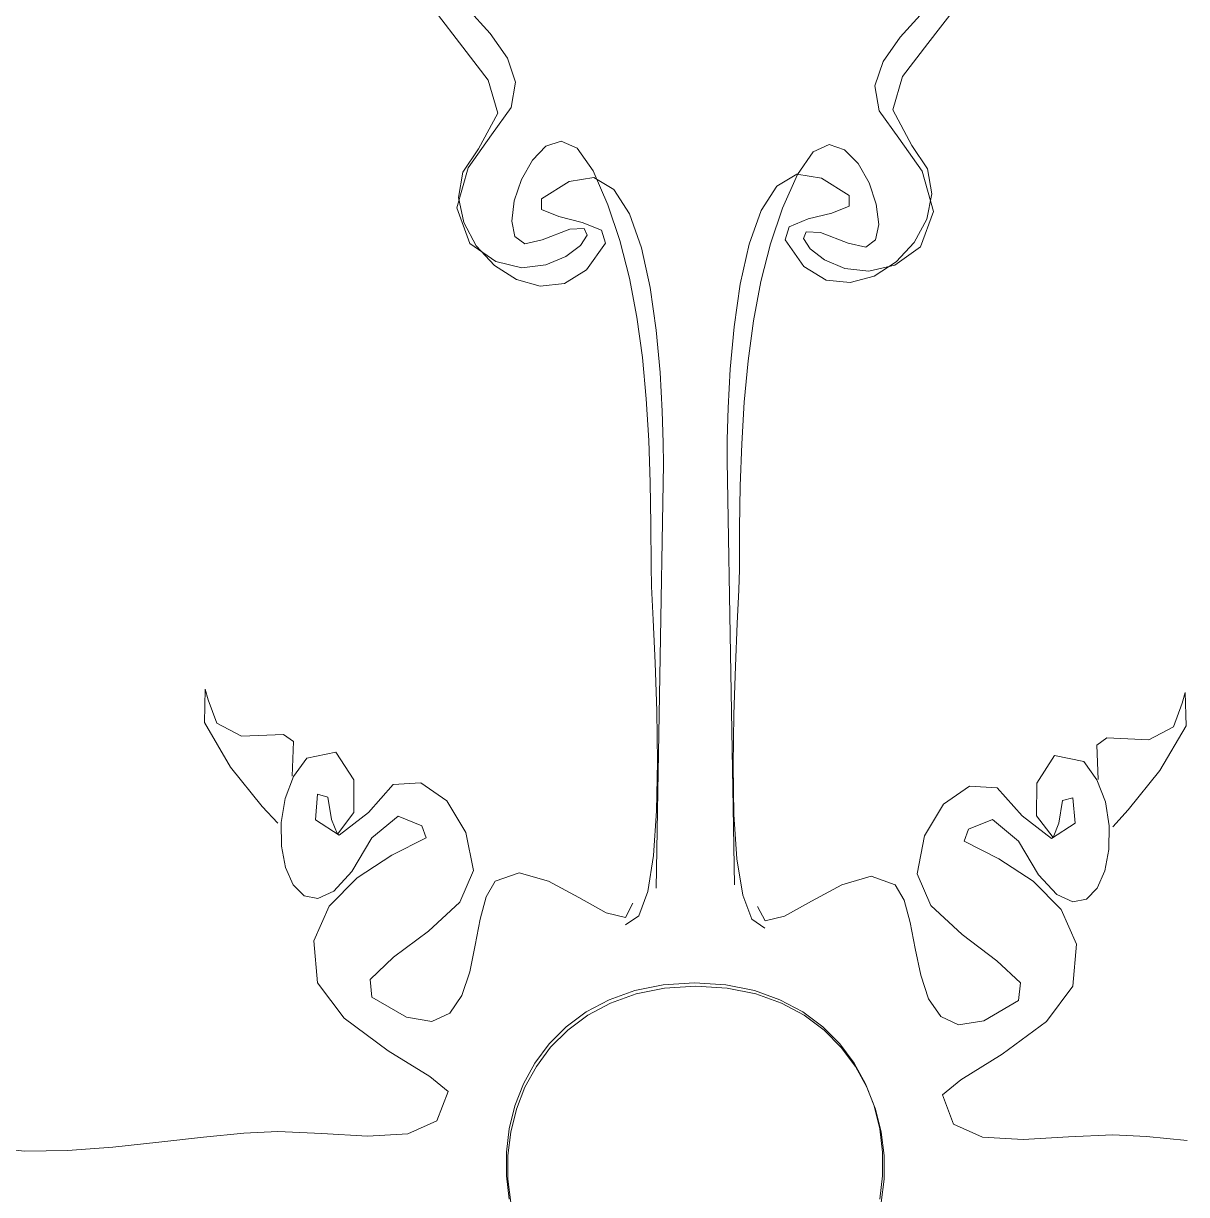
# Model space of a CAD drawing. Header units: centimetres. Extents: x -377343 to 693706, y 194584 to 813780.
# Drawn here: x 181922.4 to 181948.42, y 498829.31 to 498855.51 of the extents above; entities that cross this region are included whole.
import ezdxf

# ---------------------------------------------------------------- set-up
doc = ezdxf.new("R2010")
doc.units = ezdxf.units.CM
doc.layers.add('PIPA', color=11, linetype='Continuous')
doc.layers.add('TEXT', color=7, linetype='Continuous')

msp = doc.modelspace()

# ---------------------------------------------------------------- linework, layer by layer
at = {"layer": 'PIPA', "lineweight": 35, "extrusion": (0, 0.816497, 0.57735), "elevation": 193451.324}
msp.add_lwpolyline([(-421704.212, -325591.681), (-159560.265, -63447.734), (377343.333, -600351.331), (-158232.47, -1135927.133), (-693706.405, -600453.199), (-454216.825, -360963.619)], dxfattribs=at)
at = {"layer": 'TEXT', "color": 2, "linetype": 'Continuous', "lineweight": 13}
for p, q in [((181932.225, 498854.982), (181931.606, 498855.783)), ((181932.225, 498854.982), (181931.606, 498855.783)), ((181932.321, 498855.854), (181932.84, 498855.281)), ((181932.321, 498855.854), (181932.84, 498855.281)), ((181942.532, 498855.777), (181942.014, 498855.205)), ((181942.532, 498855.777), (181942.014, 498855.205)), ((181942.628, 498855.058), (181943.248, 498855.859)), ((181942.628, 498855.058), (181943.248, 498855.859)), ((181932.84, 498855.281), (181933.225, 498854.736)), ((181932.84, 498855.281), (181933.225, 498854.736)), ((181942.014, 498855.205), (181941.629, 498854.66)), ((181942.014, 498855.205), (181941.629, 498854.66)), ((181932.792, 498854.242), (181932.225, 498854.982)), ((181932.792, 498854.242), (181932.225, 498854.982)), ((181942.062, 498854.319), (181942.628, 498855.058)), ((181942.062, 498854.319), (181942.628, 498855.058)), ((181933.225, 498854.736), (181933.406, 498854.193)), ((181933.225, 498854.736), (181933.406, 498854.193)), ((181941.629, 498854.66), (181941.448, 498854.117)), ((181941.629, 498854.66), (181941.448, 498854.117)), ((181933.008, 498853.502), (181932.792, 498854.242)), ((181933.008, 498853.502), (181932.792, 498854.242)), ((181933.406, 498854.193), (181933.311, 498853.63)), ((181933.406, 498854.193), (181933.311, 498853.63)), ((181941.448, 498854.117), (181941.542, 498853.553)), ((181941.448, 498854.117), (181941.542, 498853.553)), ((181941.846, 498853.579), (181942.062, 498854.319)), ((181941.846, 498853.579), (181942.062, 498854.319)), ((181933.311, 498853.63), (181932.87, 498853.021)), ((181933.311, 498853.63), (181932.87, 498853.021)), ((181942.275, 498852.778), (181941.846, 498853.579)), ((181942.275, 498852.778), (181941.846, 498853.579)), ((181932.579, 498852.702), (181933.008, 498853.502)), ((181932.579, 498852.702), (181933.008, 498853.502)), ((181941.542, 498853.553), (181941.984, 498852.945)), ((181941.542, 498853.553), (181941.984, 498852.945)), ((181932.87, 498853.021), (181932.348, 498852.283)), ((181932.87, 498853.021), (181932.348, 498852.283)), ((181934.088, 498852.762), (181934.431, 498852.875)), ((181934.088, 498852.762), (181934.431, 498852.875)), ((181934.431, 498852.875), (181934.789, 498852.717)), ((181934.431, 498852.875), (181934.789, 498852.717)), ((181940.423, 498852.799), (181940.065, 498852.641)), ((181940.423, 498852.799), (181940.065, 498852.641)), ((181940.766, 498852.685), (181940.423, 498852.799)), ((181940.766, 498852.685), (181940.423, 498852.799)), ((181941.984, 498852.945), (181942.506, 498852.206)), ((181941.984, 498852.945), (181942.506, 498852.206)), ((181932.231, 498852.181), (181932.579, 498852.702)), ((181932.231, 498852.181), (181932.579, 498852.702)), ((181933.783, 498852.451), (181934.088, 498852.762)), ((181933.783, 498852.451), (181934.088, 498852.762)), ((181934.789, 498852.717), (181935.14, 498852.211)), ((181934.789, 498852.717), (181935.14, 498852.211)), ((181940.065, 498852.641), (181939.713, 498852.134)), ((181940.065, 498852.641), (181939.713, 498852.134)), ((181941.07, 498852.374), (181940.766, 498852.685)), ((181941.07, 498852.374), (181940.766, 498852.685)), ((181942.622, 498852.257), (181942.275, 498852.778)), ((181942.622, 498852.257), (181942.275, 498852.778)), ((181932.348, 498852.283), (181932.095, 498851.382)), ((181932.348, 498852.283), (181932.095, 498851.382)), ((181933.539, 498852.018), (181933.783, 498852.451)), ((181933.539, 498852.018), (181933.783, 498852.451)), ((181941.315, 498851.942), (181941.07, 498852.374)), ((181941.315, 498851.942), (181941.07, 498852.374)), ((181932.134, 498851.619), (181932.231, 498852.181)), ((181932.134, 498851.619), (181932.231, 498852.181)), ((181933.377, 498851.539), (181933.539, 498852.018)), ((181933.377, 498851.539), (181933.539, 498852.018)), ((181935.157, 498852.062), (181934.606, 498851.972)), ((181935.157, 498852.062), (181934.606, 498851.972)), ((181935.14, 498852.211), (181935.472, 498851.455)), ((181935.14, 498852.211), (181935.472, 498851.455)), ((181935.603, 498851.797), (181935.157, 498852.062)), ((181935.603, 498851.797), (181935.157, 498852.062)), ((181939.251, 498851.873), (181939.697, 498852.138)), ((181939.251, 498851.873), (181939.697, 498852.138)), ((181939.713, 498852.134), (181939.382, 498851.379)), ((181939.713, 498852.134), (181939.382, 498851.379)), ((181939.697, 498852.138), (181940.248, 498852.048)), ((181939.697, 498852.138), (181940.248, 498852.048)), ((181940.248, 498852.048), (181940.869, 498851.659)), ((181940.248, 498852.048), (181940.869, 498851.659)), ((181942.506, 498852.206), (181942.758, 498851.305)), ((181942.506, 498852.206), (181942.758, 498851.305)), ((181942.719, 498851.695), (181942.622, 498852.257)), ((181942.719, 498851.695), (181942.622, 498852.257)), ((181934.606, 498851.972), (181933.984, 498851.583)), ((181934.606, 498851.972), (181933.984, 498851.583)), ((181935.955, 498851.25), (181935.603, 498851.797)), ((181935.955, 498851.25), (181935.603, 498851.797)), ((181938.899, 498851.326), (181939.251, 498851.873)), ((181938.899, 498851.326), (181939.251, 498851.873)), ((181941.476, 498851.463), (181941.315, 498851.942)), ((181941.476, 498851.463), (181941.315, 498851.942)), ((181932.247, 498851.056), (181932.134, 498851.619)), ((181932.247, 498851.056), (181932.134, 498851.619)), ((181933.321, 498851.09), (181933.377, 498851.539)), ((181933.321, 498851.09), (181933.377, 498851.539)), ((181933.984, 498851.583), (181933.987, 498851.345)), ((181933.984, 498851.583), (181933.987, 498851.345)), ((181940.869, 498851.659), (181940.867, 498851.421)), ((181940.869, 498851.659), (181940.867, 498851.421)), ((181942.607, 498851.133), (181942.719, 498851.695)), ((181942.607, 498851.133), (181942.719, 498851.695)), ((181932.095, 498851.382), (181932.384, 498850.589)), ((181932.095, 498851.382), (181932.384, 498850.589)), ((181933.987, 498851.345), (181934.373, 498851.192)), ((181933.987, 498851.345), (181934.373, 498851.192)), ((181935.472, 498851.455), (181935.742, 498850.653)), ((181935.472, 498851.455), (181935.742, 498850.653)), ((181936.223, 498850.493), (181935.955, 498851.25)), ((181936.223, 498850.493), (181935.955, 498851.25)), ((181938.63, 498850.57), (181938.899, 498851.326)), ((181938.63, 498850.57), (181938.899, 498851.326)), ((181939.382, 498851.379), (181939.112, 498850.577)), ((181939.382, 498851.379), (181939.112, 498850.577)), ((181940.481, 498851.268), (181939.954, 498851.136)), ((181940.481, 498851.268), (181939.954, 498851.136)), ((181940.867, 498851.421), (181940.481, 498851.268)), ((181940.867, 498851.421), (181940.481, 498851.268)), ((181941.533, 498851.013), (181941.476, 498851.463)), ((181941.533, 498851.013), (181941.476, 498851.463)), ((181942.758, 498851.305), (181942.47, 498850.513)), ((181942.758, 498851.305), (181942.47, 498850.513)), ((181932.527, 498850.535), (181932.247, 498851.056)), ((181932.527, 498850.535), (181932.247, 498851.056)), ((181933.392, 498850.745), (181933.321, 498851.09)), ((181933.392, 498850.745), (181933.321, 498851.09)), ((181934.373, 498851.192), (181934.9, 498851.059)), ((181934.373, 498851.192), (181934.9, 498851.059)), ((181934.9, 498851.059), (181935.328, 498850.882)), ((181934.9, 498851.059), (181935.328, 498850.882)), ((181939.526, 498850.958), (181939.437, 498850.67)), ((181939.526, 498850.958), (181939.437, 498850.67)), ((181939.954, 498851.136), (181939.526, 498850.958)), ((181939.954, 498851.136), (181939.526, 498850.958)), ((181941.462, 498850.668), (181941.533, 498851.013)), ((181941.462, 498850.668), (181941.533, 498851.013)), ((181942.327, 498850.612), (181942.607, 498851.133)), ((181942.327, 498850.612), (181942.607, 498851.133)), ((181933.612, 498850.58), (181933.392, 498850.745)), ((181933.612, 498850.58), (181933.392, 498850.745)), ((181934.625, 498850.91), (181934.005, 498850.67)), ((181934.625, 498850.91), (181934.005, 498850.67)), ((181934.945, 498850.922), (181934.625, 498850.91)), ((181934.945, 498850.922), (181934.625, 498850.91)), ((181934.857, 498850.543), (181935.008, 498850.775)), ((181934.857, 498850.543), (181935.008, 498850.775)), ((181935.008, 498850.775), (181934.945, 498850.922)), ((181935.008, 498850.775), (181934.945, 498850.922)), ((181935.328, 498850.882), (181935.416, 498850.594)), ((181935.328, 498850.882), (181935.416, 498850.594)), ((181939.846, 498850.699), (181939.909, 498850.845)), ((181939.846, 498850.699), (181939.909, 498850.845)), ((181939.997, 498850.467), (181939.846, 498850.699)), ((181939.997, 498850.467), (181939.846, 498850.699)), ((181939.909, 498850.845), (181940.229, 498850.834)), ((181939.909, 498850.845), (181940.229, 498850.834)), ((181940.229, 498850.834), (181940.849, 498850.594)), ((181940.229, 498850.834), (181940.849, 498850.594)), ((181932.384, 498850.589), (181932.965, 498850.181)), ((181932.384, 498850.589), (181932.965, 498850.181)), ((181932.933, 498850.097), (181932.527, 498850.535)), ((181932.933, 498850.097), (181932.527, 498850.535)), ((181934.005, 498850.67), (181933.612, 498850.58)), ((181934.005, 498850.67), (181933.612, 498850.58)), ((181934.535, 498850.296), (181934.857, 498850.543)), ((181934.535, 498850.296), (181934.857, 498850.543)), ((181935.416, 498850.594), (181934.998, 498849.998)), ((181935.416, 498850.594), (181934.998, 498849.998)), ((181935.742, 498850.653), (181935.957, 498849.811)), ((181935.742, 498850.653), (181935.957, 498849.811)), ((181936.42, 498849.601), (181936.223, 498850.493)), ((181936.42, 498849.601), (181936.223, 498850.493)), ((181938.434, 498849.677), (181938.63, 498850.57)), ((181938.434, 498849.677), (181938.63, 498850.57)), ((181939.112, 498850.577), (181938.897, 498849.735)), ((181939.112, 498850.577), (181938.897, 498849.735)), ((181939.437, 498850.67), (181939.856, 498850.075)), ((181939.437, 498850.67), (181939.856, 498850.075)), ((181940.319, 498850.22), (181939.997, 498850.467)), ((181940.319, 498850.22), (181939.997, 498850.467)), ((181940.849, 498850.594), (181941.241, 498850.503)), ((181940.849, 498850.594), (181941.241, 498850.503)), ((181941.241, 498850.503), (181941.462, 498850.668)), ((181941.241, 498850.503), (181941.462, 498850.668)), ((181942.47, 498850.513), (181941.889, 498850.104)), ((181942.47, 498850.513), (181941.889, 498850.104)), ((181941.92, 498850.174), (181942.327, 498850.612)), ((181941.92, 498850.174), (181942.327, 498850.612)), ((181932.965, 498850.181), (181933.546, 498850.043)), ((181932.965, 498850.181), (181933.546, 498850.043)), ((181934.083, 498850.106), (181934.535, 498850.296)), ((181934.083, 498850.106), (181934.535, 498850.296)), ((181940.771, 498850.029), (181940.319, 498850.22)), ((181940.771, 498850.029), (181940.319, 498850.22)), ((181941.429, 498849.859), (181941.92, 498850.174)), ((181941.429, 498849.859), (181941.92, 498850.174)), ((181933.425, 498849.783), (181932.933, 498850.097)), ((181933.425, 498849.783), (181932.933, 498850.097)), ((181933.546, 498850.043), (181934.083, 498850.106)), ((181933.546, 498850.043), (181934.083, 498850.106)), ((181934.998, 498849.998), (181934.499, 498849.692)), ((181934.998, 498849.998), (181934.499, 498849.692)), ((181939.856, 498850.075), (181940.355, 498849.769)), ((181939.856, 498850.075), (181940.355, 498849.769)), ((181941.308, 498849.967), (181940.771, 498850.029)), ((181941.308, 498849.967), (181940.771, 498850.029)), ((181941.889, 498850.104), (181941.308, 498849.967)), ((181941.889, 498850.104), (181941.308, 498849.967)), ((181933.961, 498849.634), (181933.425, 498849.783)), ((181933.961, 498849.634), (181933.425, 498849.783)), ((181934.499, 498849.692), (181933.961, 498849.634)), ((181934.499, 498849.692), (181933.961, 498849.634)), ((181935.957, 498849.811), (181936.122, 498848.936)), ((181935.957, 498849.811), (181936.122, 498848.936)), ((181938.298, 498848.721), (181938.434, 498849.677)), ((181938.298, 498848.721), (181938.434, 498849.677)), ((181938.897, 498849.735), (181938.731, 498848.86)), ((181938.897, 498849.735), (181938.731, 498848.86)), ((181940.355, 498849.769), (181940.893, 498849.711)), ((181940.355, 498849.769), (181940.893, 498849.711)), ((181940.893, 498849.711), (181941.429, 498849.859)), ((181940.893, 498849.711), (181941.429, 498849.859)), ((181936.555, 498848.645), (181936.42, 498849.601)), ((181936.555, 498848.645), (181936.42, 498849.601)), ((181936.122, 498848.936), (181936.245, 498848.035)), ((181936.122, 498848.936), (181936.245, 498848.035)), ((181938.731, 498848.86), (181938.609, 498847.959)), ((181938.731, 498848.86), (181938.609, 498847.959)), ((181936.641, 498847.699), (181936.555, 498848.645)), ((181936.641, 498847.699), (181936.555, 498848.645)), ((181938.212, 498847.775), (181938.298, 498848.721)), ((181938.212, 498847.775), (181938.298, 498848.721)), ((181936.245, 498848.035), (181936.331, 498847.114)), ((181936.245, 498848.035), (181936.331, 498847.114)), ((181938.609, 498847.959), (181938.523, 498847.038)), ((181938.609, 498847.959), (181938.523, 498847.038)), ((181936.689, 498846.835), (181936.641, 498847.699)), ((181936.689, 498846.835), (181936.641, 498847.699)), ((181938.165, 498846.911), (181938.212, 498847.775)), ((181938.165, 498846.911), (181938.212, 498847.775)), ((181936.331, 498847.114), (181936.387, 498846.181)), ((181936.331, 498847.114), (181936.387, 498846.181)), ((181938.523, 498847.038), (181938.467, 498846.105)), ((181938.523, 498847.038), (181938.467, 498846.105)), ((181936.709, 498846.127), (181936.689, 498846.835)), ((181936.709, 498846.127), (181936.689, 498846.835)), ((181938.144, 498846.204), (181938.165, 498846.911)), ((181938.144, 498846.204), (181938.165, 498846.911)), ((181936.387, 498846.181), (181936.419, 498845.242)), ((181936.387, 498846.181), (181936.419, 498845.242)), ((181936.714, 498845.648), (181936.709, 498846.127)), ((181936.714, 498845.648), (181936.709, 498846.127)), ((181938.14, 498845.725), (181938.144, 498846.204)), ((181938.14, 498845.725), (181938.144, 498846.204)), ((181938.467, 498846.105), (181938.434, 498845.166)), ((181938.467, 498846.105), (181938.434, 498845.166)), ((181938.302, 498836.239), (181938.14, 498845.725)), ((181938.302, 498836.239), (181938.14, 498845.725)), ((181936.552, 498836.162), (181936.714, 498845.648)), ((181936.552, 498836.162), (181936.714, 498845.648)), ((181936.419, 498845.242), (181936.434, 498844.304)), ((181936.419, 498845.242), (181936.434, 498844.304)), ((181938.434, 498845.166), (181938.42, 498844.227)), ((181938.434, 498845.166), (181938.42, 498844.227)), ((181936.434, 498844.304), (181936.438, 498843.373)), ((181936.434, 498844.304), (181936.438, 498843.373)), ((181938.42, 498844.227), (181938.416, 498843.297)), ((181938.42, 498844.227), (181938.416, 498843.297)), ((181936.438, 498843.373), (181936.452, 498842.912)), ((181936.438, 498843.373), (181936.452, 498842.912)), ((181938.416, 498843.297), (181938.402, 498842.836)), ((181938.416, 498843.297), (181938.402, 498842.836)), ((181936.452, 498842.912), (181936.487, 498842.165)), ((181936.452, 498842.912), (181936.487, 498842.165)), ((181938.402, 498842.836), (181938.366, 498842.089)), ((181938.402, 498842.836), (181938.366, 498842.089)), ((181936.487, 498842.165), (181936.529, 498841.21)), ((181936.487, 498842.165), (181936.529, 498841.21)), ((181938.366, 498842.089), (181938.324, 498841.134)), ((181938.366, 498842.089), (181938.324, 498841.134)), ((181936.529, 498841.21), (181936.565, 498840.128)), ((181936.529, 498841.21), (181936.565, 498840.128)), ((181938.324, 498841.134), (181938.289, 498840.051)), ((181938.324, 498841.134), (181938.289, 498840.051)), ((181926.445, 498839.874), (181926.465, 498840.617)), ((181926.445, 498839.874), (181926.465, 498840.617)), ((181926.465, 498840.617), (181926.531, 498840.379)), ((181926.465, 498840.617), (181926.531, 498840.379)), ((181948.389, 498840.54), (181948.323, 498840.303)), ((181948.389, 498840.54), (181948.323, 498840.303)), ((181948.409, 498839.798), (181948.389, 498840.54)), ((181948.409, 498839.798), (181948.389, 498840.54)), ((181926.531, 498840.379), (181926.723, 498839.854)), ((181926.531, 498840.379), (181926.723, 498839.854)), ((181948.323, 498840.303), (181948.13, 498839.778)), ((181948.323, 498840.303), (181948.13, 498839.778)), ((181936.565, 498840.128), (181936.579, 498838.995)), ((181936.565, 498840.128), (181936.579, 498838.995)), ((181938.289, 498840.051), (181938.274, 498838.919)), ((181938.289, 498840.051), (181938.274, 498838.919)), ((181927.033, 498838.874), (181926.445, 498839.874)), ((181927.033, 498838.874), (181926.445, 498839.874)), ((181926.723, 498839.854), (181927.276, 498839.563)), ((181926.723, 498839.854), (181927.276, 498839.563)), ((181948.13, 498839.778), (181947.578, 498839.486)), ((181948.13, 498839.778), (181947.578, 498839.486)), ((181947.821, 498838.797), (181948.409, 498839.798)), ((181947.821, 498838.797), (181948.409, 498839.798)), ((181927.276, 498839.563), (181928.219, 498839.602)), ((181927.276, 498839.563), (181928.219, 498839.602)), ((181928.219, 498839.602), (181928.441, 498839.443)), ((181928.219, 498839.602), (181928.441, 498839.443)), ((181928.441, 498839.443), (181928.411, 498838.671)), ((181928.441, 498839.443), (181928.411, 498838.671)), ((181946.635, 498839.525), (181946.413, 498839.366)), ((181946.635, 498839.525), (181946.413, 498839.366)), ((181947.578, 498839.486), (181946.635, 498839.525)), ((181947.578, 498839.486), (181946.635, 498839.525)), ((181928.735, 498839.076), (181929.387, 498839.211)), ((181928.735, 498839.076), (181929.387, 498839.211)), ((181929.387, 498839.211), (181929.786, 498838.59)), ((181929.387, 498839.211), (181929.786, 498838.59)), ((181946.413, 498839.366), (181946.443, 498838.594)), ((181946.413, 498839.366), (181946.443, 498838.594)), ((181928.438, 498838.666), (181928.735, 498839.076)), ((181928.438, 498838.666), (181928.735, 498839.076)), ((181936.579, 498838.995), (181936.56, 498837.892)), ((181936.579, 498838.995), (181936.56, 498837.892)), ((181938.274, 498838.919), (181938.294, 498837.816)), ((181938.274, 498838.919), (181938.294, 498837.816)), ((181945.467, 498839.135), (181945.068, 498838.513)), ((181945.467, 498839.135), (181945.068, 498838.513)), ((181946.119, 498839), (181945.467, 498839.135)), ((181946.119, 498839), (181945.467, 498839.135)), ((181946.415, 498838.589), (181946.119, 498839)), ((181946.415, 498838.589), (181946.119, 498839)), ((181927.742, 498837.994), (181927.033, 498838.874)), ((181927.742, 498837.994), (181927.033, 498838.874)), ((181928.251, 498838.171), (181928.438, 498838.666)), ((181928.251, 498838.171), (181928.438, 498838.666)), ((181947.112, 498837.918), (181947.821, 498838.797)), ((181947.112, 498837.918), (181947.821, 498838.797)), ((181929.786, 498838.59), (181929.789, 498837.86)), ((181929.786, 498838.59), (181929.789, 498837.86)), ((181930.114, 498837.86), (181930.669, 498838.488)), ((181930.114, 498837.86), (181930.669, 498838.488)), ((181930.669, 498838.488), (181931.291, 498838.524)), ((181930.669, 498838.488), (181931.291, 498838.524)), ((181931.291, 498838.524), (181931.871, 498838.117)), ((181931.291, 498838.524), (181931.871, 498838.117)), ((181943.562, 498838.448), (181942.983, 498838.041)), ((181943.562, 498838.448), (181942.983, 498838.041)), ((181944.184, 498838.412), (181943.562, 498838.448)), ((181944.184, 498838.412), (181943.562, 498838.448)), ((181944.74, 498837.784), (181944.184, 498838.412)), ((181944.74, 498837.784), (181944.184, 498838.412)), ((181945.068, 498838.513), (181945.065, 498837.784)), ((181945.068, 498838.513), (181945.065, 498837.784)), ((181946.603, 498838.094), (181946.415, 498838.589)), ((181946.603, 498838.094), (181946.415, 498838.589)), ((181928.164, 498837.637), (181928.251, 498838.171)), ((181928.164, 498837.637), (181928.251, 498838.171)), ((181928.978, 498838.265), (181928.93, 498837.692)), ((181928.978, 498838.265), (181928.93, 498837.692)), ((181929.208, 498838.202), (181928.978, 498838.265)), ((181929.208, 498838.202), (181928.978, 498838.265)), ((181929.293, 498837.698), (181929.208, 498838.202)), ((181929.293, 498837.698), (181929.208, 498838.202)), ((181931.871, 498838.117), (181932.298, 498837.414)), ((181931.871, 498838.117), (181932.298, 498837.414)), ((181945.561, 498837.622), (181945.646, 498838.126)), ((181945.561, 498837.622), (181945.646, 498838.126)), ((181945.646, 498838.126), (181945.875, 498838.189)), ((181945.646, 498838.126), (181945.875, 498838.189)), ((181945.875, 498838.189), (181945.923, 498837.616)), ((181945.875, 498838.189), (181945.923, 498837.616)), ((181928.087, 498837.617), (181927.742, 498837.994)), ((181928.087, 498837.617), (181927.742, 498837.994)), ((181929.789, 498837.86), (181929.423, 498837.376)), ((181929.789, 498837.86), (181929.423, 498837.376)), ((181929.459, 498837.353), (181930.114, 498837.86)), ((181929.459, 498837.353), (181930.114, 498837.86)), ((181936.56, 498837.892), (181936.493, 498836.897)), ((181936.56, 498837.892), (181936.493, 498836.897)), ((181942.983, 498838.041), (181942.556, 498837.337)), ((181942.983, 498838.041), (181942.556, 498837.337)), ((181946.69, 498837.56), (181946.603, 498838.094)), ((181946.69, 498837.56), (181946.603, 498838.094)), ((181946.767, 498837.54), (181947.112, 498837.918)), ((181946.767, 498837.54), (181947.112, 498837.918)), ((181928.171, 498837.107), (181928.164, 498837.637)), ((181928.171, 498837.107), (181928.164, 498837.637)), ((181928.93, 498837.692), (181929.459, 498837.353)), ((181928.93, 498837.692), (181929.459, 498837.353)), ((181929.423, 498837.376), (181929.293, 498837.698)), ((181929.423, 498837.376), (181929.293, 498837.698)), ((181930.78, 498837.779), (181930.195, 498837.293)), ((181930.78, 498837.779), (181930.195, 498837.293)), ((181931.312, 498837.563), (181930.78, 498837.779)), ((181931.312, 498837.563), (181930.78, 498837.779)), ((181938.294, 498837.816), (181938.361, 498836.82)), ((181938.294, 498837.816), (181938.361, 498836.82)), ((181943.542, 498837.486), (181944.074, 498837.703)), ((181943.542, 498837.486), (181944.074, 498837.703)), ((181944.074, 498837.703), (181944.659, 498837.216)), ((181944.074, 498837.703), (181944.659, 498837.216)), ((181945.395, 498837.276), (181944.74, 498837.784)), ((181945.395, 498837.276), (181944.74, 498837.784)), ((181945.065, 498837.784), (181945.431, 498837.3)), ((181945.065, 498837.784), (181945.431, 498837.3)), ((181945.923, 498837.616), (181945.395, 498837.276)), ((181945.923, 498837.616), (181945.395, 498837.276)), ((181945.431, 498837.3), (181945.561, 498837.622)), ((181945.431, 498837.3), (181945.561, 498837.622)), ((181931.411, 498837.293), (181931.312, 498837.563)), ((181931.411, 498837.293), (181931.312, 498837.563)), ((181932.298, 498837.414), (181932.465, 498836.563)), ((181932.298, 498837.414), (181932.465, 498836.563)), ((181942.556, 498837.337), (181942.389, 498836.487)), ((181942.556, 498837.337), (181942.389, 498836.487)), ((181943.443, 498837.216), (181943.542, 498837.486)), ((181943.443, 498837.216), (181943.542, 498837.486)), ((181946.683, 498837.031), (181946.69, 498837.56)), ((181946.683, 498837.031), (181946.69, 498837.56)), ((181928.264, 498836.628), (181928.171, 498837.107)), ((181928.264, 498836.628), (181928.171, 498837.107)), ((181930.195, 498837.293), (181929.748, 498836.537)), ((181930.195, 498837.293), (181929.748, 498836.537)), ((181930.636, 498836.901), (181931.411, 498837.293)), ((181930.636, 498836.901), (181931.411, 498837.293)), ((181944.217, 498836.824), (181943.443, 498837.216)), ((181944.217, 498836.824), (181943.443, 498837.216)), ((181944.659, 498837.216), (181945.106, 498836.461)), ((181944.659, 498837.216), (181945.106, 498836.461)), ((181929.866, 498836.396), (181930.636, 498836.901)), ((181929.866, 498836.396), (181930.636, 498836.901)), ((181936.493, 498836.897), (181936.365, 498836.088)), ((181936.493, 498836.897), (181936.365, 498836.088)), ((181938.361, 498836.82), (181938.489, 498836.012)), ((181938.361, 498836.82), (181938.489, 498836.012)), ((181944.988, 498836.32), (181944.217, 498836.824)), ((181944.988, 498836.32), (181944.217, 498836.824)), ((181946.59, 498836.552), (181946.683, 498837.031)), ((181946.59, 498836.552), (181946.683, 498837.031)), ((181928.435, 498836.243), (181928.264, 498836.628)), ((181928.435, 498836.243), (181928.264, 498836.628)), ((181932.465, 498836.563), (181932.159, 498835.855)), ((181932.465, 498836.563), (181932.159, 498835.855)), ((181946.419, 498836.167), (181946.59, 498836.552)), ((181946.419, 498836.167), (181946.59, 498836.552)), ((181929.239, 498835.763), (181929.866, 498836.396)), ((181929.239, 498835.763), (181929.866, 498836.396)), ((181929.748, 498836.537), (181929.34, 498836.099)), ((181929.748, 498836.537), (181929.34, 498836.099)), ((181932.753, 498835.974), (181932.951, 498836.32)), ((181932.753, 498835.974), (181932.951, 498836.32)), ((181932.951, 498836.32), (181933.489, 498836.509)), ((181932.951, 498836.32), (181933.489, 498836.509)), ((181933.489, 498836.509), (181934.146, 498836.32)), ((181933.489, 498836.509), (181934.146, 498836.32)), ((181934.146, 498836.32), (181934.826, 498835.955)), ((181934.146, 498836.32), (181934.826, 498835.955)), ((181941.365, 498836.432), (181940.707, 498836.243)), ((181941.365, 498836.432), (181940.707, 498836.243)), ((181941.903, 498836.243), (181941.365, 498836.432)), ((181941.903, 498836.243), (181941.365, 498836.432)), ((181942.389, 498836.487), (181942.695, 498835.779)), ((181942.389, 498836.487), (181942.695, 498835.779)), ((181945.615, 498835.687), (181944.988, 498836.32)), ((181945.615, 498835.687), (181944.988, 498836.32)), ((181945.106, 498836.461), (181945.513, 498836.023)), ((181945.106, 498836.461), (181945.513, 498836.023)), ((181928.676, 498835.997), (181928.435, 498836.243)), ((181928.676, 498835.997), (181928.435, 498836.243)), ((181929.34, 498836.099), (181928.981, 498835.934)), ((181929.34, 498836.099), (181928.981, 498835.934)), ((181936.365, 498836.088), (181936.162, 498835.545)), ((181936.365, 498836.088), (181936.162, 498835.545)), ((181940.707, 498836.243), (181940.028, 498835.878)), ((181940.707, 498836.243), (181940.028, 498835.878)), ((181942.101, 498835.898), (181941.903, 498836.243)), ((181942.101, 498835.898), (181941.903, 498836.243)), ((181945.513, 498836.023), (181945.873, 498835.858)), ((181945.513, 498836.023), (181945.873, 498835.858)), ((181946.177, 498835.92), (181946.419, 498836.167)), ((181946.177, 498835.92), (181946.419, 498836.167)), ((181928.981, 498835.934), (181928.676, 498835.997)), ((181928.981, 498835.934), (181928.676, 498835.997)), ((181928.897, 498834.986), (181929.239, 498835.763)), ((181928.897, 498834.986), (181929.239, 498835.763)), ((181932.159, 498835.855), (181931.456, 498835.202)), ((181932.159, 498835.855), (181931.456, 498835.202)), ((181932.617, 498835.474), (181932.753, 498835.974)), ((181932.617, 498835.474), (181932.753, 498835.974)), ((181934.826, 498835.955), (181935.432, 498835.617)), ((181934.826, 498835.955), (181935.432, 498835.617)), ((181935.866, 498835.509), (181936.032, 498835.833)), ((181935.866, 498835.509), (181936.032, 498835.833)), ((181938.489, 498836.012), (181938.692, 498835.469)), ((181938.489, 498836.012), (181938.692, 498835.469)), ((181938.988, 498835.433), (181938.822, 498835.757)), ((181938.988, 498835.433), (181938.822, 498835.757)), ((181940.028, 498835.878), (181939.422, 498835.541)), ((181940.028, 498835.878), (181939.422, 498835.541)), ((181942.236, 498835.397), (181942.101, 498835.898)), ((181942.236, 498835.397), (181942.101, 498835.898)), ((181942.695, 498835.779), (181943.398, 498835.126)), ((181942.695, 498835.779), (181943.398, 498835.126)), ((181945.873, 498835.858), (181946.177, 498835.92)), ((181945.873, 498835.858), (181946.177, 498835.92)), ((181935.432, 498835.617), (181935.866, 498835.509)), ((181935.432, 498835.617), (181935.866, 498835.509)), ((181936.162, 498835.545), (181935.87, 498835.347)), ((181936.162, 498835.545), (181935.87, 498835.347)), ((181939.422, 498835.541), (181938.988, 498835.433)), ((181939.422, 498835.541), (181938.988, 498835.433)), ((181945.957, 498834.91), (181945.615, 498835.687)), ((181945.957, 498834.91), (181945.615, 498835.687)), ((181932.507, 498834.89), (181932.617, 498835.474)), ((181932.507, 498834.89), (181932.617, 498835.474)), ((181938.692, 498835.469), (181938.984, 498835.27)), ((181938.692, 498835.469), (181938.984, 498835.27)), ((181942.347, 498834.814), (181942.236, 498835.397)), ((181942.347, 498834.814), (181942.236, 498835.397)), ((181928.978, 498834.049), (181928.897, 498834.986)), ((181928.978, 498834.049), (181928.897, 498834.986)), ((181931.456, 498835.202), (181930.678, 498834.619)), ((181931.456, 498835.202), (181930.678, 498834.619)), ((181943.398, 498835.126), (181944.175, 498834.543)), ((181943.398, 498835.126), (181944.175, 498834.543)), ((181932.382, 498834.297), (181932.507, 498834.89)), ((181932.382, 498834.297), (181932.507, 498834.89)), ((181942.472, 498834.22), (181942.347, 498834.814)), ((181942.472, 498834.22), (181942.347, 498834.814)), ((181945.875, 498833.973), (181945.957, 498834.91)), ((181945.875, 498833.973), (181945.957, 498834.91)), ((181930.678, 498834.619), (181930.151, 498834.121)), ((181930.678, 498834.619), (181930.151, 498834.121)), ((181944.175, 498834.543), (181944.703, 498834.045)), ((181944.175, 498834.543), (181944.703, 498834.045)), ((181932.205, 498833.766), (181932.382, 498834.297)), ((181932.205, 498833.766), (181932.382, 498834.297)), ((181942.649, 498833.69), (181942.472, 498834.22)), ((181942.649, 498833.69), (181942.472, 498834.22)), ((181929.571, 498833.259), (181928.978, 498834.049)), ((181929.571, 498833.259), (181928.978, 498834.049)), ((181930.151, 498834.121), (181930.195, 498833.725)), ((181930.151, 498834.121), (181930.195, 498833.725)), ((181936.072, 498833.876), (181936.71, 498834.004)), ((181936.072, 498833.876), (181936.71, 498834.004)), ((181936.105, 498833.799), (181936.742, 498833.928)), ((181936.105, 498833.799), (181936.742, 498833.928)), ((181936.71, 498834.004), (181937.411, 498834.049)), ((181936.71, 498834.004), (181937.411, 498834.049)), ((181936.742, 498833.928), (181937.444, 498833.973)), ((181936.742, 498833.928), (181937.444, 498833.973)), ((181937.411, 498834.049), (181937.411, 498834.049)), ((181937.411, 498834.049), (181938.112, 498834.004)), ((181937.411, 498834.049), (181937.411, 498834.049)), ((181937.411, 498834.049), (181938.112, 498834.004)), ((181937.444, 498833.973), (181937.444, 498833.973)), ((181937.444, 498833.973), (181938.145, 498833.928)), ((181937.444, 498833.973), (181937.444, 498833.973)), ((181937.444, 498833.973), (181938.145, 498833.928)), ((181938.112, 498834.004), (181938.75, 498833.875)), ((181938.112, 498834.004), (181938.75, 498833.875)), ((181938.145, 498833.928), (181938.783, 498833.799)), ((181938.145, 498833.928), (181938.783, 498833.799)), ((181944.703, 498834.045), (181944.659, 498833.649)), ((181944.703, 498834.045), (181944.659, 498833.649)), ((181945.282, 498833.183), (181945.875, 498833.973)), ((181945.282, 498833.183), (181945.875, 498833.973)), ((181930.195, 498833.725), (181930.97, 498833.278)), ((181930.195, 498833.725), (181930.97, 498833.278)), ((181931.936, 498833.371), (181932.205, 498833.766)), ((181931.936, 498833.371), (181932.205, 498833.766)), ((181934.988, 498833.398), (181935.498, 498833.671)), ((181934.988, 498833.398), (181935.498, 498833.671)), ((181935.498, 498833.671), (181936.072, 498833.876)), ((181935.498, 498833.671), (181936.072, 498833.876)), ((181935.531, 498833.594), (181936.105, 498833.799)), ((181935.531, 498833.594), (181936.105, 498833.799)), ((181938.75, 498833.875), (181939.323, 498833.67)), ((181938.75, 498833.875), (181939.323, 498833.67)), ((181938.783, 498833.799), (181939.356, 498833.594)), ((181938.783, 498833.799), (181939.356, 498833.594)), ((181939.323, 498833.67), (181939.833, 498833.398)), ((181939.323, 498833.67), (181939.833, 498833.398)), ((181942.918, 498833.294), (181942.649, 498833.69)), ((181942.918, 498833.294), (181942.649, 498833.69)), ((181934.542, 498833.066), (181934.988, 498833.398)), ((181934.542, 498833.066), (181934.988, 498833.398)), ((181935.021, 498833.322), (181935.531, 498833.594)), ((181935.021, 498833.322), (181935.531, 498833.594)), ((181939.356, 498833.594), (181939.866, 498833.321)), ((181939.356, 498833.594), (181939.866, 498833.321)), ((181939.833, 498833.398), (181940.28, 498833.065)), ((181939.833, 498833.398), (181940.28, 498833.065)), ((181944.659, 498833.649), (181943.884, 498833.201)), ((181944.659, 498833.649), (181943.884, 498833.201)), ((181930.559, 498832.529), (181929.571, 498833.259)), ((181930.559, 498832.529), (181929.571, 498833.259)), ((181930.97, 498833.278), (181931.537, 498833.184)), ((181930.97, 498833.278), (181931.537, 498833.184)), ((181931.537, 498833.184), (181931.936, 498833.371)), ((181931.537, 498833.184), (181931.936, 498833.371)), ((181934.575, 498832.989), (181935.021, 498833.322)), ((181934.575, 498832.989), (181935.021, 498833.322)), ((181939.866, 498833.321), (181940.313, 498832.989)), ((181939.866, 498833.321), (181940.313, 498832.989)), ((181943.316, 498833.107), (181942.918, 498833.294)), ((181943.316, 498833.107), (181942.918, 498833.294)), ((181943.884, 498833.201), (181943.316, 498833.107)), ((181943.884, 498833.201), (181943.316, 498833.107)), ((181944.294, 498832.453), (181945.282, 498833.183)), ((181944.294, 498832.453), (181945.282, 498833.183)), ((181934.159, 498832.681), (181934.542, 498833.066)), ((181934.159, 498832.681), (181934.542, 498833.066)), ((181934.192, 498832.605), (181934.575, 498832.989)), ((181934.192, 498832.605), (181934.575, 498832.989)), ((181940.28, 498833.065), (181940.662, 498832.681)), ((181940.28, 498833.065), (181940.662, 498832.681)), ((181940.313, 498832.989), (181940.695, 498832.604)), ((181940.313, 498832.989), (181940.695, 498832.604)), ((181933.84, 498832.253), (181934.159, 498832.681)), ((181933.84, 498832.253), (181934.159, 498832.681)), ((181940.662, 498832.681), (181940.981, 498832.252)), ((181940.662, 498832.681), (181940.981, 498832.252)), ((181931.487, 498831.952), (181930.559, 498832.529)), ((181931.487, 498831.952), (181930.559, 498832.529)), ((181933.873, 498832.177), (181934.192, 498832.605)), ((181933.873, 498832.177), (181934.192, 498832.605)), ((181940.695, 498832.604), (181941.014, 498832.176)), ((181940.695, 498832.604), (181941.014, 498832.176)), ((181943.367, 498831.875), (181944.294, 498832.453)), ((181943.367, 498831.875), (181944.294, 498832.453)), ((181933.585, 498831.789), (181933.84, 498832.253)), ((181933.585, 498831.789), (181933.84, 498832.253)), ((181933.618, 498831.712), (181933.873, 498832.177)), ((181933.618, 498831.712), (181933.873, 498832.177)), ((181940.981, 498832.252), (181941.236, 498831.788)), ((181940.981, 498832.252), (181941.236, 498831.788)), ((181941.014, 498832.176), (181941.269, 498831.712)), ((181941.014, 498832.176), (181941.269, 498831.712)), ((181931.897, 498831.617), (181931.487, 498831.952)), ((181931.897, 498831.617), (181931.487, 498831.952)), ((181942.957, 498831.541), (181943.367, 498831.875)), ((181942.957, 498831.541), (181943.367, 498831.875)), ((181931.649, 498830.964), (181931.897, 498831.617)), ((181931.649, 498830.964), (181931.897, 498831.617)), ((181933.394, 498831.297), (181933.585, 498831.789)), ((181933.394, 498831.297), (181933.585, 498831.789)), ((181933.427, 498831.22), (181933.618, 498831.712)), ((181933.427, 498831.22), (181933.618, 498831.712)), ((181941.236, 498831.788), (181941.427, 498831.296)), ((181941.236, 498831.788), (181941.427, 498831.296)), ((181941.269, 498831.712), (181941.46, 498831.219)), ((181941.269, 498831.712), (181941.46, 498831.219)), ((181943.205, 498830.888), (181942.957, 498831.541)), ((181943.205, 498830.888), (181942.957, 498831.541)), ((181933.266, 498830.784), (181933.394, 498831.297)), ((181933.266, 498830.784), (181933.394, 498831.297)), ((181933.299, 498830.708), (181933.427, 498831.22)), ((181933.299, 498830.708), (181933.427, 498831.22)), ((181941.427, 498831.296), (181941.555, 498830.784)), ((181941.427, 498831.296), (181941.555, 498830.784)), ((181941.46, 498831.219), (181941.588, 498830.707)), ((181941.46, 498831.219), (181941.588, 498830.707)), ((181931, 498830.673), (181931.649, 498830.964)), ((181931, 498830.673), (181931.649, 498830.964)), ((181933.202, 498830.26), (181933.266, 498830.784)), ((181933.202, 498830.26), (181933.266, 498830.784)), ((181941.555, 498830.784), (181941.618, 498830.259)), ((181941.555, 498830.784), (181941.618, 498830.259)), ((181943.854, 498830.596), (181943.205, 498830.888)), ((181943.854, 498830.596), (181943.205, 498830.888)), ((181925.43, 498830.482), (181926.425, 498830.597)), ((181925.43, 498830.482), (181926.425, 498830.597)), ((181926.425, 498830.597), (181927.328, 498830.688)), ((181926.425, 498830.597), (181927.328, 498830.688)), ((181927.328, 498830.688), (181928.087, 498830.725)), ((181927.328, 498830.688), (181928.087, 498830.725)), ((181928.087, 498830.725), (181929.074, 498830.678)), ((181928.087, 498830.725), (181929.074, 498830.678)), ((181929.074, 498830.678), (181930.093, 498830.619)), ((181929.074, 498830.678), (181930.093, 498830.619)), ((181930.093, 498830.619), (181931, 498830.673)), ((181930.093, 498830.619), (181931, 498830.673)), ((181933.235, 498830.184), (181933.299, 498830.708)), ((181933.235, 498830.184), (181933.299, 498830.708)), ((181941.588, 498830.707), (181941.651, 498830.183)), ((181941.588, 498830.707), (181941.651, 498830.183)), ((181944.76, 498830.543), (181943.854, 498830.596)), ((181944.76, 498830.543), (181943.854, 498830.596)), ((181945.779, 498830.602), (181944.76, 498830.543)), ((181945.779, 498830.602), (181944.76, 498830.543)), ((181946.767, 498830.649), (181945.779, 498830.602)), ((181946.767, 498830.649), (181945.779, 498830.602)), ((181947.526, 498830.612), (181946.767, 498830.649)), ((181947.526, 498830.612), (181946.767, 498830.649)), ((181948.429, 498830.521), (181947.526, 498830.612)), ((181948.429, 498830.521), (181947.526, 498830.612)), ((181921.604, 498830.361), (181922.432, 498830.281)), ((181921.604, 498830.361), (181922.432, 498830.281)), ((181922.432, 498830.281), (181923.38, 498830.294)), ((181922.432, 498830.281), (181923.38, 498830.294)), ((181923.38, 498830.294), (181924.398, 498830.371)), ((181923.38, 498830.294), (181924.398, 498830.371)), ((181924.398, 498830.371), (181925.43, 498830.482)), ((181924.398, 498830.371), (181925.43, 498830.482)), ((181933.202, 498829.732), (181933.202, 498830.26)), ((181933.202, 498829.732), (181933.202, 498830.26)), ((181941.618, 498830.259), (181941.618, 498829.731)), ((181941.618, 498830.259), (181941.618, 498829.731)), ((181933.235, 498829.656), (181933.235, 498830.184)), ((181933.235, 498829.656), (181933.235, 498830.184)), ((181941.651, 498830.183), (181941.651, 498829.655)), ((181941.651, 498830.183), (181941.651, 498829.655)), ((181933.266, 498829.208), (181933.202, 498829.732)), ((181933.266, 498829.208), (181933.202, 498829.732)), ((181941.618, 498829.731), (181941.555, 498829.207)), ((181941.618, 498829.731), (181941.555, 498829.207)), ((181933.299, 498829.132), (181933.235, 498829.656)), ((181933.299, 498829.132), (181933.235, 498829.656)), ((181941.651, 498829.655), (181941.588, 498829.131)), ((181941.651, 498829.655), (181941.588, 498829.131))]:
    msp.add_line(p, q, dxfattribs=at)

doc.saveas('drawing.dxf')
